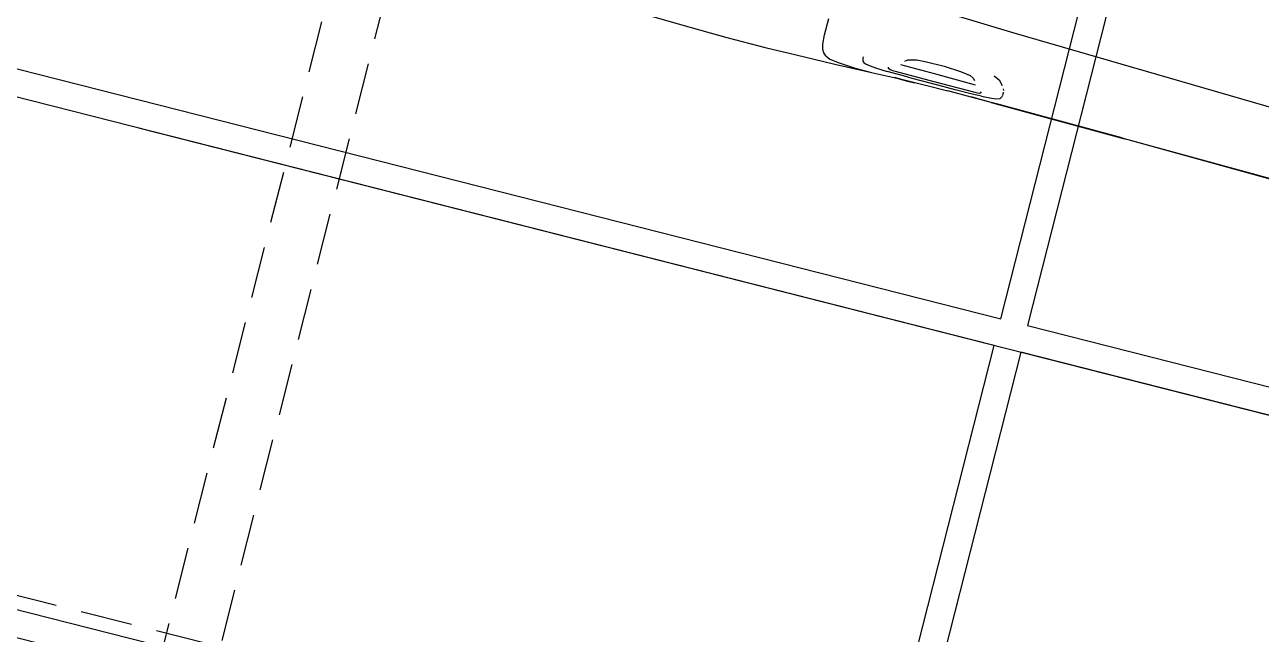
# Model space of a CAD drawing. Header units: inches. Extents: x 6322 to 85903, y -36042 to 7673.
# Drawn here: x 77087.1 to 77176.7, y 1155.4 to 1199.5 of the extents above; entities that cross this region are included whole.
import ezdxf

# ---------------------------------------------------------------- set-up
doc = ezdxf.new("R2010")
doc.units = ezdxf.units.IN
doc.header["$LTSCALE"] = 10
doc.linetypes.add('Amconstr', pattern=[9999, 9999, 0])
doc.linetypes.add('HIDDEN2', pattern=[0.1875, 0.125, -0.0625])
for name, color, linetype in [('ADSK_ASSOC_ENTITY_BACKUPS', 7, 'Continuous'), ('CAR1', 250, 'Continuous'), ('PARK LINE', 2, 'Continuous'), ('SHADE I SEC BEAM', 11, 'HIDDEN2'), ('SOLAR PANEL', 10, 'Continuous'), ('WALL', 4, 'Continuous')]:
    doc.layers.add(name, color=color, linetype=linetype)

# ---------------------------------------------------------------- blocks, each defined once
blk = doc.blocks.new('*U165')
at = {"layer": 'SOLAR PANEL'}
blk.add_lwpolyline([(-39, 18), (-39, -18), (39, -18), (39, 18)], close=True, dxfattribs=at)
blk = doc.blocks.new('*U166')
at = {"layer": 'SOLAR PANEL', "color": 0, "linetype": 'ByBlock', "lineweight": -2}
for p in [(80, 798), (0, 760), (80, 760), (0, 722), (80, 722), (0, 684)]:
    blk.add_blockref('*U165', p, dxfattribs=at)
blk = doc.blocks.new('*U113')
at = {"layer": 'SOLAR PANEL', "xscale": -1, "rotation": 165.7461911174656}
blk.add_blockref('*U166', (-184.487, 86.074), dxfattribs=at)
blk = doc.blocks.new('*U90')
at = {"layer": 'ADSK_ASSOC_ENTITY_BACKUPS', "linetype": 'Amconstr', "lineweight": 25}
blk.add_blockref('*U113', (0, 0), dxfattribs=at)
at = {"layer": 'SOLAR PANEL', "color": 0, "linetype": 'ByBlock', "lineweight": -2}
blk.add_blockref('*U113', (0, 0), dxfattribs=at)
blk = doc.blocks.new('*U93')
at = {"layer": 'SHADE I SEC BEAM', "ltscale": 3}
blk.add_lwpolyline([(-232.135, 56.908), (-231.15, 60.784), (232.135, -56.908), (231.15, -60.784)], close=True, dxfattribs=at)
blk = doc.blocks.new('*U94')
at = {"layer": 'SHADE I SEC BEAM', "color": 0, "linetype": 'ByBlock', "lineweight": -2}
blk.add_blockref('*U93', (-168.413, -662.943), dxfattribs=at)
blk = doc.blocks.new('*U88')
at = {"layer": 'PARK LINE', "linetype": 'Amconstr', "lineweight": 25}
blk.add_line((218.073, -55.399), (-218.073, 55.399), dxfattribs=at)
blk = doc.blocks.new('*U89')
at = {"layer": 'PARK LINE', "color": 0, "linetype": 'ByBlock', "lineweight": -2}
blk.add_blockref('*U88', (-182.694, -719.157), dxfattribs=at)
blk = doc.blocks.new('*U131')
at = {"layer": 'SHADE I SEC BEAM', "ltscale": 3}
blk.add_lwpolyline([(-119.447, -478.315), (-123.324, -477.33), (119.447, 478.315), (123.324, 477.33)], close=True, dxfattribs=at)
blk = doc.blocks.new('*U132')
at = {"layer": 'WALL', "color": 0, "linetype": 'ByBlock', "lineweight": -2}
blk.add_blockref('*U131', (0, 0), dxfattribs=at)
blk = doc.blocks.new('A$C6e495745')
at = {"layer": 'CAR1'}
for p, q in [((154.675, 78.902), (151.791, 78.878)), ((157.989, 78.878), (154.675, 78.902)), ((113.473, 78.573), (124.916, 78.515)), ((125.125, 78.503), (113.538, 78.57)), ((134.942, 78.482), (124.916, 78.515)), ((125.125, 78.503), (134.332, 78.47)), ((134.385, 78.025), (134.29, 77.879)), ((134.332, 78.47), (134.942, 78.469)), ((134.966, 78.469), (134.371, 78.469)), ((134.371, 78.469), (134.373, 78.469)), ((134.692, 78.132), (134.385, 78.025)), ((135.116, 78.188), (134.692, 78.132)), ((134.942, 78.482), (136.449, 78.477)), ((135.502, 78.469), (134.966, 78.469)), ((135.733, 78.225), (135.116, 78.188)), ((135.487, 78.469), (136.026, 78.472)), ((135.733, 78.225), (136.42, 78.242)), ((135.833, 77.999), (135.815, 77.916)), ((135.833, 77.999), (135.885, 78.028)), ((135.932, 78.04), (135.885, 78.028)), ((136.072, 78.064), (135.932, 78.04)), ((136.026, 78.472), (136.454, 78.474)), ((136.277, 78.072), (136.072, 78.064)), ((139.345, 78.097), (136.277, 78.072)), ((136.42, 78.242), (137.693, 78.264)), ((136.449, 78.477), (138.187, 78.477)), ((137.693, 78.264), (138.994, 78.273)), ((139.85, 78.511), (138.187, 78.477)), ((138.994, 78.273), (140.246, 78.281)), ((142.248, 78.102), (139.345, 78.097)), ((141.66, 78.542), (139.85, 78.511)), ((140.246, 78.281), (140.923, 78.278)), ((140.776, 78.561), (140.555, 78.523)), ((141.21, 78.561), (140.776, 78.561)), ((140.776, 78.561), (141.21, 78.561)), ((140.923, 78.278), (141.579, 78.276)), ((142.173, 78.561), (141.21, 78.561)), ((141.21, 78.561), (142.173, 78.561)), ((141.579, 78.276), (142.798, 78.258)), ((143.879, 78.622), (141.66, 78.542)), ((142.459, 78.096), (142.248, 78.102)), ((142.632, 78.075), (142.459, 78.096)), ((142.724, 78.038), (142.632, 78.075)), ((142.642, 78.071), (142.692, 78.064)), ((142.692, 78.064), (142.775, 78.025)), ((142.775, 78.025), (142.724, 78.038)), ((142.775, 78.025), (142.791, 77.932)), ((143.696, 78.229), (142.798, 78.258)), ((144.103, 78.197), (143.696, 78.229)), ((145.1, 78.628), (143.879, 78.622)), ((143.982, 78.623), (143.959, 78.622)), ((146.501, 78.725), (143.982, 78.623)), ((144.451, 78.145), (144.103, 78.197)), ((144.611, 78.091), (144.451, 78.145)), ((144.697, 78.006), (144.611, 78.091)), ((144.747, 77.818), (144.697, 78.006)), ((146.338, 78.571), (145.1, 78.628)), ((147.048, 78.472), (146.338, 78.571)), ((148.237, 78.787), (146.501, 78.725)), ((147.402, 78.323), (147.048, 78.472)), ((147.402, 78.323), (147.578, 78.16)), ((147.578, 78.16), (147.716, 77.931)), ((150.014, 78.839), (148.237, 78.787)), ((151.791, 78.878), (150.014, 78.839)), ((160.859, 78.82), (157.989, 78.878)), ((134.271, 77.709), (134.273, 77.752)), ((134.29, 77.534), (134.271, 77.709)), ((134.272, 77.769), (134.29, 77.879)), ((134.307, 77.377), (134.303, 77.41)), ((134.352, 77.303), (134.307, 77.377)), ((136.373, 77.564), (139.351, 77.534)), ((136.661, 77.111), (136.517, 77.259)), ((136.908, 76.991), (136.661, 77.111)), ((139.351, 77.534), (141.966, 77.536)), ((141.749, 77.221), (141.566, 77.069)), ((144.759, 77.683), (144.747, 77.818)), ((147.716, 77.931), (147.794, 77.671)), ((147.794, 77.671), (147.803, 77.641)), ((147.803, 77.641), (147.814, 77.563)), ((147.814, 77.563), (147.877, 76.887)), ((134.487, 77.08), (134.485, 77.083)), ((134.805, 76.735), (134.487, 77.08)), ((135.198, 76.564), (134.805, 76.735)), ((135.246, 76.556), (135.198, 76.564)), ((137.669, 76.891), (136.908, 76.991)), ((138.91, 76.832), (137.669, 76.891)), ((140.24, 76.845), (138.91, 76.832)), ((140.947, 76.901), (140.24, 76.845)), ((141.249, 76.98), (140.947, 76.901)), ((141.566, 77.069), (141.249, 76.98)), ((147.877, 76.887), (147.877, 75.659)), ((134.676, 73.181), (110.975, 73.651)), ((142.15, 72.97), (134.676, 73.181))]:
    blk.add_line(p, q, dxfattribs=at)

msp = doc.modelspace()

# ---------------------------------------------------------------- block references
at = {"layer": 'CAR1', "rotation": 164.9497587353136}
msp.add_blockref('A$C6e495745', (77307.81951, 1234.65257), dxfattribs=at)
at = {"layer": 'PARK LINE', "linetype": 'Amconstr', "lineweight": 25, "xscale": -1, "rotation": 151.4923822348115}
msp.add_blockref('*U89', (77130.68756, 417.48997), dxfattribs=at)
at = {"layer": 'SHADE I SEC BEAM', "linetype": 'Amconstr', "lineweight": 25, "xscale": -1, "rotation": 151.4923822347902}
msp.add_blockref('*U94', (77135.85813, 437.84347), dxfattribs=at)
at = {"layer": 'SOLAR PANEL', "linetype": 'Amconstr', "lineweight": 25, "xscale": -1, "rotation": 151.4923822348075}
msp.add_blockref('*U90', (77140.53627, 456.25855), dxfattribs=at)
at = {"layer": 'WALL'}
msp.add_blockref('*U132', (77042.65993, 932.00346), dxfattribs=at)

doc.saveas('drawing.dxf')
